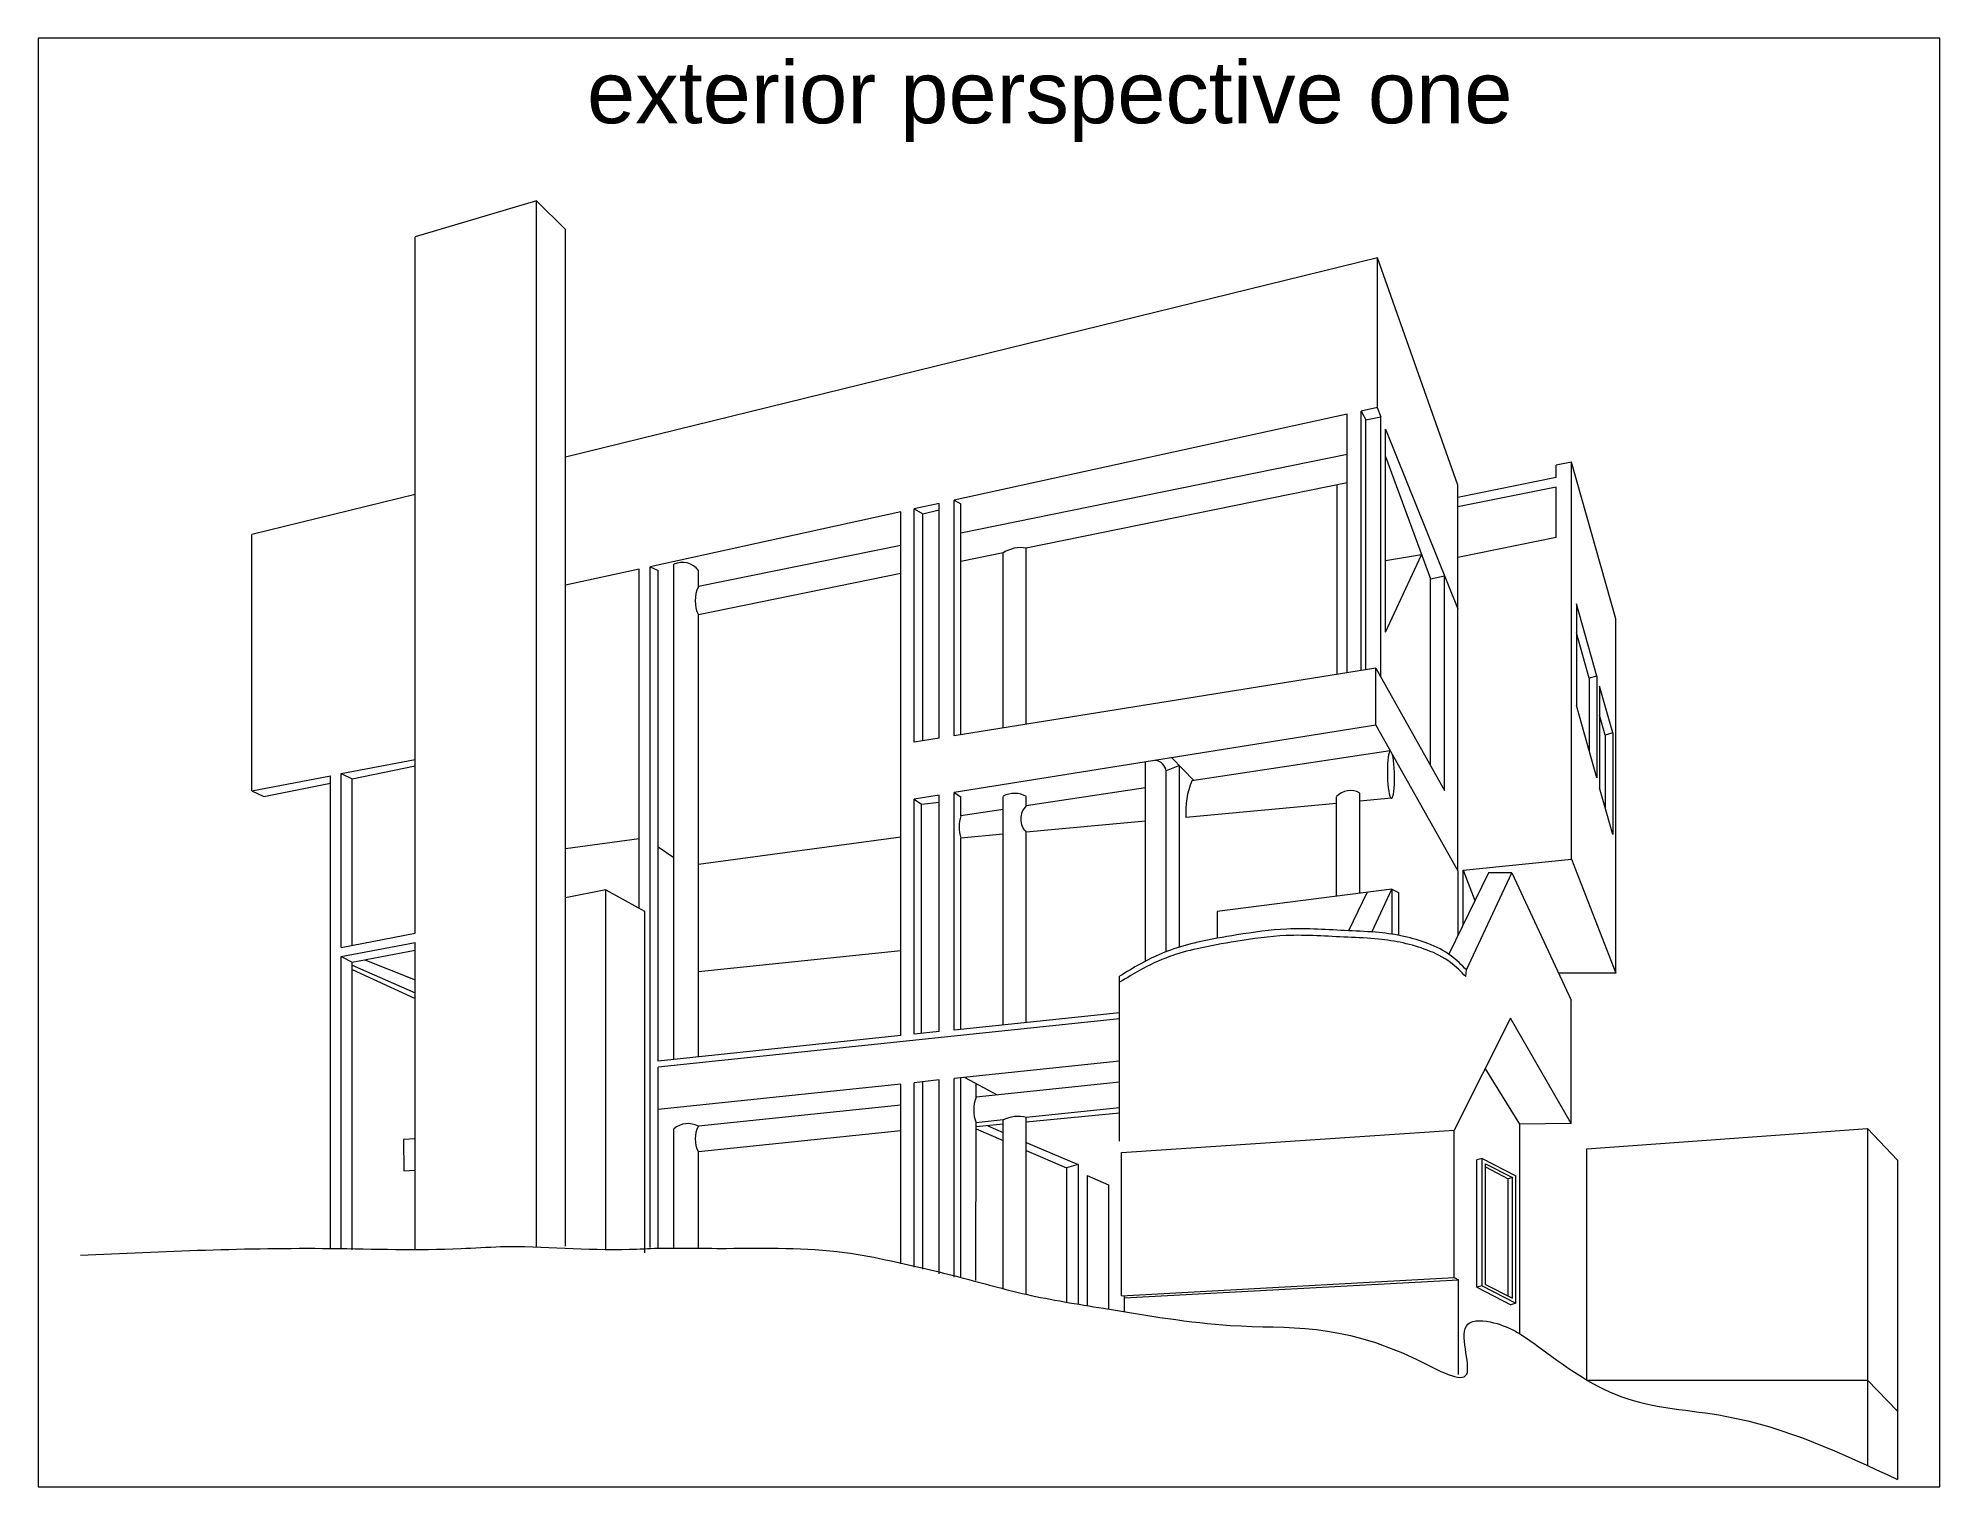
# Paper-space layout 'www.ceco.net' of a CAD drawing. Header units: millimetres. Extents: x 27 to 240, y 20 to 183.
# The model-space entities are those that its viewports show. They can reach past a viewport. Long polylines and large blocks are cut down to what shows.
import ezdxf

# ---------------------------------------------------------------- set-up
doc = ezdxf.new("R2010")
doc.units = ezdxf.units.MM
doc.layers.add('ceco.net 452 Smith House exterior perspective one', color=7, linetype='Continuous', lineweight=15)
doc.layers.add('ceco.net Smith House text', color=7, linetype='Continuous', lineweight=15)
doc.styles.add('ceco.net', font='arial.ttf', dxfattribs={"height": 300})

msp = doc.modelspace()

# ---------------------------------------------------------------- linework, layer by layer
at = {"layer": 'ceco.net 452 Smith House exterior perspective one'}
for p, q in [((4407, 10192), (3234, 9843)), ((4407, 79), (4407, 10192)), ((4407, 10192), (4689, 9913)), ((3234, 3112), (3234, 9843)), ((4689, 89), (4689, 9913)), ((12534, 9641), (4689, 7712)), ((12534, 8194), (12534, 9641)), ((13313, 7444), (12534, 9641)), ((12242, 8130), (8445, 7298)), ((12242, 5629), (12242, 8130)), ((12534, 8194), (12376, 8159)), ((12376, 5651), (12376, 8159)), ((12376, 8159), (12423, 8074)), ((12423, 8074), (12567, 8102)), ((12531, 8193), (12567, 8102)), ((12567, 5588), (12567, 8102)), ((12423, 5658), (12423, 8074)), ((12614, 7985), (13311, 6249)), ((12614, 6023), (12614, 7985)), ((12242, 7738), (8508, 6978)), ((12614, 7720), (13047, 6539)), ((14410, 7666), (14262, 7636)), ((14262, 7517), (14262, 7636)), ((14410, 3829), (14410, 7666)), ((14837, 6150), (14410, 7666)), ((3234, 7354), (1656, 6966)), ((12242, 7465), (9141, 6834)), ((12146, 5614), (12146, 7446)), ((13311, 6249), (13313, 7444)), ((14262, 7424), (13312, 7232)), ((14262, 7517), (13313, 7325)), ((14262, 6936), (14262, 7424)), ((7930, 7186), (5506, 6655)), ((7930, 2123), (7930, 7186)), ((8300, 7267), (8057, 7213)), ((8057, 4959), (8057, 7213)), ((8057, 7213), (8141, 7167)), ((8141, 7167), (8300, 7203)), ((8300, 4998), (8300, 7267)), ((8445, 5021), (8445, 7298)), ((8445, 7298), (8508, 7264)), ((8508, 5031), (8508, 7264)), ((8141, 4972), (8141, 7167)), ((1656, 4489), (1656, 6966)), ((7930, 6861), (5972, 6462)), ((9141, 5132), (9141, 6834)), ((14262, 6936), (13312, 6744)), ((5400, 6631), (4689, 6476)), ((5400, 3354), (5400, 6631)), ((5506, 75), (5506, 6655)), ((5506, 6655), (5583, 6618)), ((5583, 1877), (5583, 6618)), ((5736, 1893), (5736, 6678)), ((5972, 6462), (5972, 6618)), ((8918, 6789), (8508, 6705)), ((8918, 5097), (8918, 6789)), ((12614, 6023), (12962, 6771)), ((12962, 6771), (12614, 6711)), ((7930, 6588), (5972, 6190)), ((13047, 6539), (13184, 6565)), ((13047, 4735), (13047, 6539)), ((13184, 4493), (13184, 6565)), ((14654, 5597), (14457, 6296)), ((14457, 6296), (14457, 5313)), ((5972, 1918), (5972, 6190)), ((13311, 4177), (13311, 6249)), ((14837, 2726), (14837, 6150)), ((14581, 5577), (14457, 6016)), ((12519, 5674), (8445, 5021)), ((12519, 5124), (12519, 5674)), ((12519, 5674), (13184, 4493)), ((14654, 5597), (14581, 5577)), ((14581, 5577), (14581, 4874)), ((14654, 5597), (14654, 4614)), ((14809, 5048), (14682, 5499)), ((14682, 5499), (14682, 4516)), ((14654, 4614), (14457, 5313)), ((14735, 5028), (14682, 5219)), ((8300, 4998), (8057, 4959)), ((12519, 5124), (8445, 4471)), ((12519, 5124), (13312, 3716)), ((14809, 5048), (14735, 5028)), ((14735, 5028), (14735, 4325)), ((14809, 5048), (14809, 4065)), ((2521, 4656), (3234, 4793)), ((10548, 4808), (10760, 4589)), ((12658, 4876), (10741, 4586)), ((1656, 4489), (2416, 4635)), ((2416, 66), (2416, 4635)), ((2521, 2975), (2521, 4656)), ((2521, 4656), (2626, 4606)), ((2626, 4606), (3234, 4729)), ((2626, 2995), (2626, 4606)), ((10294, 2843), (10294, 4767)), ((10622, 4732), (10494, 4682)), ((10494, 2935), (10494, 4682)), ((10622, 2978), (10622, 4732)), ((1656, 4489), (1772, 4434)), ((1772, 4434), (2416, 4564)), ((8300, 4448), (8057, 4409)), ((8129, 4421), (8129, 4422)), ((8300, 2161), (8300, 4448)), ((8445, 2176), (8445, 4471)), ((8445, 4471), (8508, 4430)), ((8508, 4247), (8508, 4430)), ((8918, 2226), (8918, 4435)), ((10294, 4518), (9141, 4343)), ((9141, 4343), (9141, 4432)), ((12140, 3471), (12140, 4432)), ((12365, 3500), (12365, 4467)), ((12671, 4417), (12365, 4388)), ((12671, 4417), (12365, 4388)), ((14809, 4065), (14682, 4516)), ((8057, 2136), (8057, 4409)), ((8057, 4409), (8129, 4361)), ((8129, 4361), (8300, 4379)), ((8129, 2145), (8129, 4361)), ((8918, 4309), (8508, 4247)), ((12140, 4367), (10684, 4232)), ((13311, 4267), (13312, 4266)), ((13312, 3716), (13312, 4266)), ((5972, 3780), (7930, 4045)), ((8918, 4069), (8508, 4031)), ((10294, 4196), (9141, 4090)), ((9141, 2249), (9141, 4090)), ((5400, 4026), (4689, 3929)), ((5583, 3947), (5736, 3843)), ((8508, 2183), (8508, 4031)), ((13608, 3697), (13224, 2911)), ((13312, 3716), (13312, 3091)), ((13364, 3721), (14410, 3829)), ((13364, 3198), (13364, 3721)), ((13364, 3721), (13477, 3429)), ((13395, 2757), (13834, 3697)), ((13834, 3697), (13608, 3697)), ((13834, 3697), (14408, 2467)), ((14410, 3829), (14837, 2726)), ((5078, 3532), (4689, 3456)), ((5078, 55), (5078, 3532)), ((5078, 3532), (5451, 3326)), ((12675, 3539), (10987, 3322)), ((12436, 3509), (12254, 3136)), ((12481, 3124), (12675, 3539)), ((12675, 3539), (12738, 3505)), ((12675, 3539), (12675, 3103)), ((12738, 3505), (12738, 3092)), ((5451, 3326), (5451, 25)), ((10987, 3322), (10987, 3064)), ((2521, 2975), (3234, 3112)), ((2521, 2886), (3234, 3023)), ((2626, 2832), (3234, 2949)), ((3234, 53), (3234, 3023)), ((5972, 2742), (7930, 2946)), ((2521, 62), (2521, 2886)), ((2521, 2886), (2626, 2832)), ((2626, 54), (2626, 2832)), ((2626, 2804), (3234, 2536)), ((2626, 2762), (3234, 2482)), ((2748, 2856), (3234, 2663)), ((10042, 1102), (10042, 2696)), ((13388, 2693), (13395, 2757)), ((14837, 2726), (14288, 2726)), ((14408, 1273), (14408, 2467)), ((10042, 2285), (5583, 1818)), ((10042, 2344), (8445, 2176)), ((13820, 2291), (13276, 1210)), ((14408, 1273), (13820, 2291)), ((7930, 2123), (5583, 1877)), ((8300, 2161), (8057, 2136)), ((10042, 1876), (8445, 1709)), ((5583, 69), (5583, 1818)), ((7930, 1655), (5583, 1409)), ((7930, -83), (7930, 1655)), ((8300, 1694), (8057, 1668)), ((8057, -116), (8057, 1668)), ((8141, -133), (8141, 1677)), ((8300, -181), (8300, 1694)), ((8445, -212), (8445, 1709)), ((8508, -214), (8508, 1715)), ((8547, 1719), (8860, 1550)), ((10042, 1673), (8656, 1528)), ((8656, 1528), (8656, 1660)), ((13912, 1266), (13577, 1808)), ((7930, 1452), (5972, 1248)), ((8918, 1308), (8656, 1280)), ((8918, -328), (8918, 1308)), ((10042, 1425), (9141, 1331)), ((10042, 1373), (9141, 1287)), ((9141, -378), (9141, 1331)), ((3234, 1124), (3124, 1120)), ((3124, 1120), (3125, 815)), ((5736, 65), (5736, 1223)), ((7930, 1204), (5972, 999)), ((8655, -244), (8656, 1280)), ((8918, 1266), (8656, 1241)), ((8656, 1223), (8918, 1110)), ((8771, 1252), (8918, 1188)), ((10061, 992), (13276, 1210)), ((13276, -216), (13276, 1210)), ((14408, 1273), (13912, 1266)), ((13912, -760), (13912, 1266)), ((14559, 1027), (17269, 1224)), ((17269, 1224), (17270, -2031)), ((17269, 1224), (17562, 920)), ((5972, 65), (5972, 999)), ((9141, 1091), (9641, 877)), ((9141, 1013), (9529, 846)), ((10061, -391), (10061, 992)), ((13547, 934), (13495, 923)), ((13495, -307), (13495, 923)), ((13547, -295), (13547, 934)), ((13547, 934), (13872, 767)), ((14559, -1206), (14559, 1027)), ((17562, 920), (17562, -2167)), ((3125, 815), (3234, 822)), ((9641, 877), (9529, 846)), ((9529, 846), (9529, -454)), ((9641, 877), (9641, -473)), ((9728, 771), (9728, -487)), ((9728, 771), (9935, 680)), ((13579, -282), (13579, 884)), ((13579, 884), (13840, 750)), ((13579, 853), (13798, 740)), ((13840, 750), (13798, 740)), ((13798, -395), (13798, 740)), ((13840, -416), (13840, 750)), ((13872, -462), (13872, 767)), ((9935, 680), (9935, -521)), ((10061, -391), (13276, -216)), ((10088, -413), (13318, -237)), ((13276, -216), (13318, -237)), ((13318, -1152), (13318, -237)), ((13547, -295), (13495, -307)), ((13495, -307), (13824, -479)), ((13547, -295), (13872, -462)), ((13579, -282), (13840, -416)), ((10088, -389), (10088, -546)), ((13872, -462), (13824, -479)), ((14559, -1206), (17269, -1206)), ((17269, -1206), (17562, -1507))]:
    msp.add_line(p, q, dxfattribs=at)
for centre, radius, start, end in [((9088, 6523), 316, 80.321, 122.6799), ((5818, 6506), 191, 35.9678, 115.3971), ((6249, 6326), 308, 153.7401, 206.2599), ((10374, 4662), 121, 9.3317, 82.6269), ((9027, 4238), 226, 59.4053, 118.8061), ((11437, 4292), 755, 157.1611, 184.5493), ((12274, 4311), 181, 59.7749, 137.924), ((8903, 4139), 410, 164.6931, 195.3069), ((9262, 4216), 175, 133.5855, 226.4145), ((8986, 1404), 353, 159.3488, 200.5764), ((9060, 1032), 310, 74.6869, 117.2556), ((5873, 1055), 217, 62.8155, 129.127), ((6202, 1124), 261, 151.6175, 208.3825)]:
    msp.add_arc(centre, radius, start, end, dxfattribs=at)
msp.add_ellipse((12665, 4646), major_axis=(-5, 230), ratio=0.148315, start_param=0.051209, end_param=5.692634, dxfattribs=at)
for points, knots in [([(13395, 2757), (13348, 2805), (13241, 2914), (12956, 3053), (12614, 3123), (12156, 3138), (11694, 3174), (11209, 3103), (10832, 3038), (10516, 2953), (10266, 2833), (10108, 2737), (10042, 2696)], [0, 0, 0, 0, 201.185446, 455.848147, 937.64443, 1237.044158, 1831.024287, 2320.117486, 2702.739066, 2977.801213, 3298.96501, 3531.552509, 3531.552509, 3531.552509, 3531.552509]), ([(13388, 2693), (13341, 2742), (13234, 2851), (12949, 2990), (12607, 3060), (12149, 3075), (11687, 3111), (11202, 3040), (10825, 2975), (10509, 2890), (10268, 2775), (10119, 2684), (10042, 2638)], [0, 0, 0, 0, 7.920687, 17.946777, 36.915135, 48.702526, 72.08757, 91.343208, 106.40705, 117.236268, 129.880512, 137.816691, 137.816691, 137.816691, 137.816691]), ([(0, 0), (805, 38), (2031, 93), (3386, 41), (4348, 109), (4984, 34), (5584, 72), (5897, 68), (6497, 64), (7162, 83), (7912, -68), (8497, -206), (9173, -399), (10037, -535), (11362, -763), (12287, -621), (13572, -1372), (13250, -599), (13771, -650), (14191, -957), (14882, -1472), (16166, -1513), (17021, -1914), (17562, -2167)], [6.550712, 6.550712, 6.550712, 6.550712, 101.686529, 151.433371, 166.517829, 215.500735, 226.408898, 237.447531, 252.486041, 297.375453, 315.441561, 342.627774, 368.395865, 398.187213, 446.930242, 519.032542, 538.835004, 557.850748, 567.625144, 586.320936, 623.487811, 663.986221, 733.855073, 733.855073, 733.855073, 733.855073])]:
    msp.add_open_spline(points, degree=3, knots=knots, dxfattribs=at)

# ---------------------------------------------------------------- texts
at = {"layer": 'ceco.net Smith House text', "ltscale": 30, "insert": (9368, 11150), "char_height": 600, "width": 9708.36, "attachment_point": 5, "style": 'ceco.net'}
msp.add_mtext('exterior perspective one', dxfattribs=at)

psp = doc.layouts.new('www.ceco.net')

# ---------------------------------------------------------------- viewports
at = {"layer": '0'}
psp.add_viewport(center=(133.35, 101.6), size=(213.36, 162.56), view_center_point=(8780.82, 4762.45), view_height=14003.8058, dxfattribs=at)

doc.saveas('drawing.dxf')
